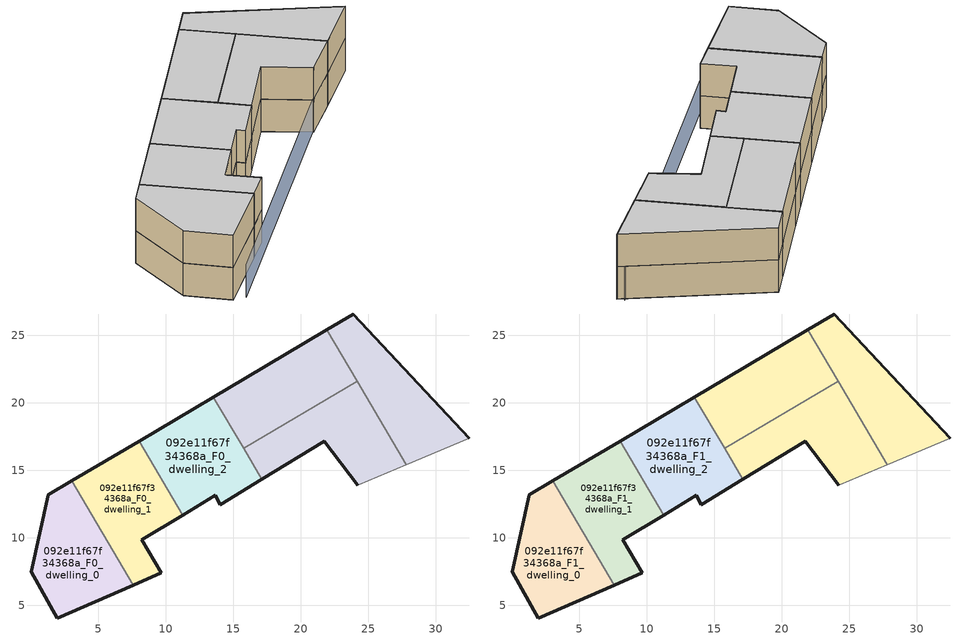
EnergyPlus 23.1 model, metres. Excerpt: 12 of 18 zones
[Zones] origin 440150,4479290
092e11f67f34368a_F0_dwelling_0
 floor ground (EU_floor_Construction): 7.56,6.48 3.01,14.21 1.28,13.19 0,7.46 1.94,4.05 z0
 wall outside (EU_wall_Construction): 7.56,6.48 1.94,4.05 0,7.46 1.28,13.19 3.01,14.21 z0:3
 wall to 092e11f67f34368a_F0_dwelling_1 (EU_wall_Construction): 3.01,14.21 7.56,6.48 z0:3
092e11f67f34368a_F0_dwelling_1
 floor ground (EU_floor_Construction): 9.67,7.39 8.2,9.86 11.23,11.68 8,17.16 3.01,14.21 7.56,6.48 z0
 wall outside (EU_wall_Construction): 3.01,14.21 8,17.16 / 11.23,11.68 8.2,9.86 9.67,7.39 7.56,6.48 z0:3
 wall to 092e11f67f34368a_F0_dwelling_2 (EU_wall_Construction): 8,17.16 11.23,11.68 z0:3
092e11f67f34368a_F0_dwelling_2
 floor ground (EU_floor_Construction): 17.09,14.33 13.51,20.41 8,17.16 11.23,11.68 13.66,13.13 14.01,12.45 z0
 wall outside (EU_wall_Construction): 8,17.16 13.51,20.41 / 17.09,14.33 14.01,12.45 13.66,13.13 11.23,11.68 z0:3
 wall to 092e11f67f34368a_F0_dwelling_3 (EU_wall_Construction): 13.51,20.41 15.75,16.61 z0:3
 wall to 092e11f67f34368a_F0_dwelling_4 (EU_wall_Construction): 15.75,16.61 17.09,14.33 z0:3
092e11f67f34368a_F0_dwelling_3
 floor ground (EU_floor_Construction): 32.49,17.37 23.89,26.57 21.92,25.4 27.82,15.4 z0; 24.18,21.58 21.92,25.4 15.89,21.81 13.51,20.41 15.75,16.61 z0
 wall outside (EU_wall_Construction): 13.51,20.41 15.89,21.81 21.92,25.4 z0:3
 wall to 092e11f67f34368a_F0_dwelling_4 (EU_wall_Construction): 24.18,21.58 15.75,16.61 z0:3
 wall to 092e11f67f34368a_F0_dwelling_5 (EU_wall_Construction): 21.92,25.4 24.18,21.58 z0:3
092e11f67f34368a_F0_dwelling_4
 floor ground (EU_floor_Construction): 32.49,17.37 23.89,26.57 21.92,25.4 27.82,15.4 z0; 27.82,15.4 24.18,21.58 15.75,16.61 17.09,14.33 21.73,17.14 24.19,13.88 24.27,13.91 z0
 wall outside (EU_wall_Construction): 24.19,13.88 21.73,17.14 17.09,14.33 z0:3
 wall adiabatic (EU_wall_Construction): 27.82,15.4 24.27,13.91 24.19,13.88 z0:3
 wall to 092e11f67f34368a_F0_dwelling_5 (EU_wall_Construction): 24.18,21.58 27.82,15.4 z0:3
092e11f67f34368a_F0_dwelling_5
 floor ground (EU_floor_Construction): 32.49,17.37 23.89,26.57 21.92,25.4 27.82,15.4 z0; 24.18,21.58 21.92,25.4 15.89,21.81 13.51,20.41 15.75,16.61 z0; 27.82,15.4 24.18,21.58 15.75,16.61 17.09,14.33 21.73,17.14 24.19,13.88 24.27,13.91 z0
 wall outside (EU_wall_Construction): 21.92,25.4 23.89,26.57 32.49,17.37 z0:3
 wall adiabatic (EU_wall_Construction): 32.49,17.37 27.82,15.4 z0:3
092e11f67f34368a_F1_dwelling_0
 floor to 092e11f67f34368a_F0_dwelling_0 (EU_floor_Construction): 7.56,6.48 3.01,14.21 1.28,13.19 0,7.46 1.94,4.05 z3
 wall outside (EU_wall_Construction): 7.56,6.48 1.94,4.05 0,7.46 1.28,13.19 3.01,14.21 z3:6
 wall to 092e11f67f34368a_F1_dwelling_1 (EU_wall_Construction): 3.01,14.21 7.56,6.48 z3:6
 ceiling to 092e11f67f34368a_F2_dwelling_0 (EU_floor_Construction): 3.01,14.21 7.56,6.48 1.94,4.05 0,7.46 1.28,13.19 z6
092e11f67f34368a_F1_dwelling_1
 floor to 092e11f67f34368a_F0_dwelling_1 (EU_floor_Construction): 9.67,7.39 8.2,9.86 11.23,11.68 8,17.16 3.01,14.21 7.56,6.48 z3
 wall outside (EU_wall_Construction): 3.01,14.21 8,17.16 / 11.23,11.68 8.2,9.86 9.67,7.39 7.56,6.48 z3:6
 wall to 092e11f67f34368a_F1_dwelling_2 (EU_wall_Construction): 8,17.16 11.23,11.68 z3:6
 ceiling to 092e11f67f34368a_F2_dwelling_1 (EU_floor_Construction): 8,17.16 11.23,11.68 8.2,9.86 9.67,7.39 7.56,6.48 3.01,14.21 z6
092e11f67f34368a_F1_dwelling_2
 floor to 092e11f67f34368a_F0_dwelling_2 (EU_floor_Construction): 17.09,14.33 13.51,20.41 8,17.16 11.23,11.68 13.66,13.13 14.01,12.45 z3
 wall outside (EU_wall_Construction): 8,17.16 13.51,20.41 / 17.09,14.33 14.01,12.45 13.66,13.13 11.23,11.68 z3:6
 wall to 092e11f67f34368a_F1_dwelling_3 (EU_wall_Construction): 13.51,20.41 15.75,16.61 z3:6
 wall to 092e11f67f34368a_F1_dwelling_4 (EU_wall_Construction): 15.75,16.61 17.09,14.33 z3:6
 ceiling to 092e11f67f34368a_F2_dwelling_2 (EU_floor_Construction): 13.51,20.41 17.09,14.33 14.01,12.45 13.66,13.13 11.23,11.68 8,17.16 z6
092e11f67f34368a_F1_dwelling_3
 floor adiabatic (EU_floor_Construction): 32.49,17.37 23.89,26.57 21.92,25.4 27.82,15.4 z3; 24.18,21.58 21.92,25.4 15.89,21.81 13.51,20.41 15.75,16.61 z3
 wall outside (EU_wall_Construction): 13.51,20.41 15.89,21.81 21.92,25.4 z3:6
 wall to 092e11f67f34368a_F1_dwelling_4 (EU_wall_Construction): 24.18,21.58 15.75,16.61 z3:6
 wall to 092e11f67f34368a_F1_dwelling_5 (EU_wall_Construction): 21.92,25.4 24.18,21.58 z3:6
 ceiling to 092e11f67f34368a_F2_dwelling_5 (EU_floor_Construction): 21.92,25.4 24.18,21.58 15.75,16.61 13.51,20.41 15.89,21.81 z6
 ceiling to 092e11f67f34368a_F2_dwelling_4 (EU_floor_Construction): 23.89,26.57 32.49,17.37 27.82,15.4 21.92,25.4 z6
092e11f67f34368a_F1_dwelling_4
 floor to 092e11f67f34368a_F0_dwelling_4 (EU_floor_Construction): 27.82,15.4 24.18,21.58 15.75,16.61 17.09,14.33 21.73,17.14 24.19,13.88 24.27,13.91 z3; 32.49,17.37 23.89,26.57 21.92,25.4 27.82,15.4 z3
 wall outside (EU_wall_Construction): 24.19,13.88 21.73,17.14 17.09,14.33 z3:6
 wall adiabatic (EU_wall_Construction): 27.82,15.4 24.27,13.91 24.19,13.88 z3:6
 wall to 092e11f67f34368a_F1_dwelling_5 (EU_wall_Construction): 24.18,21.58 27.82,15.4 z3:6
 ceiling to 092e11f67f34368a_F2_dwelling_4 (EU_floor_Construction): 24.18,21.58 27.82,15.4 24.27,13.91 24.19,13.88 21.73,17.14 17.09,14.33 15.75,16.61 z6; 23.89,26.57 32.49,17.37 27.82,15.4 21.92,25.4 z6
092e11f67f34368a_F1_dwelling_5
 floor to 092e11f67f34368a_F0_dwelling_5 (EU_floor_Construction): 32.49,17.37 23.89,26.57 21.92,25.4 27.82,15.4 z3; 24.18,21.58 21.92,25.4 15.89,21.81 13.51,20.41 15.75,16.61 z3
 floor adiabatic (EU_floor_Construction): 27.82,15.4 24.18,21.58 15.75,16.61 17.09,14.33 21.73,17.14 24.19,13.88 24.27,13.91 z3
 wall outside (EU_wall_Construction): 21.92,25.4 23.89,26.57 32.49,17.37 z3:6
 wall adiabatic (EU_wall_Construction): 32.49,17.37 27.82,15.4 z3:6
 ceiling to 092e11f67f34368a_F2_dwelling_5 (EU_floor_Construction): 21.92,25.4 24.18,21.58 15.75,16.61 13.51,20.41 15.89,21.81 z6; 23.89,26.57 32.49,17.37 27.82,15.4 21.92,25.4 z6
 ceiling to 092e11f67f34368a_F2_dwelling_4 (EU_floor_Construction): 24.18,21.58 27.82,15.4 24.27,13.91 24.19,13.88 21.73,17.14 17.09,14.33 15.75,16.61 z6
shading: 2.88,3.5 32.22,17.92 z0:3
[Building]
EU S2 Campaign: North Axis=0; Terrain=City; Solar Distribution=FullExterior
[Site:Location]
Madrid: Latitude=40.5; Longitude=-3.5; Time Zone=1; Elevation=609
[SizingPeriod:WeatherFileDays]
AnnualSizingPeriod: Begin Month=1; Begin Day of Month=1; End Month=12; End Day of Month=31; Day of Week for Start Day=Monday; Use Weather File Daylight Saving Period=No; Use Weather File Rain and Snow Indicators=No
[MATERIAL]
EU_InternalMass_Material: Roughness=MediumRough; Thickness=0.1; Conductivity=1; Density=1800; Specific Heat=900; Thermal Absorptance=0.9; Solar Absorptance=0.7; Visible Absorptance=0.7
[MATERIAL:NOMASS] Roughness=MediumRough; Thermal Absorptance=0.9; Solar Absorptance=0.7; Visible Absorptance=0.7
Name | Thermal Resistance
EU_wall_NoMass | 0.459673
EU_floor_NoMass | 0.788942
[CONSTRUCTION]
EU_wall_Construction: EU_wall_NoMass
EU_floor_Construction: EU_floor_NoMass
EU_InternalMass_Construction: EU_InternalMass_Material
[ZONE] Type=1; Multiplier=1; Ceiling Height=autocalculate; Floor Area=autocalculate; Part of Total Floor Area=Yes
Name | Volume
092e11f67f34368a_F0_dwelling_0 | 129.64
092e11f67f34368a_F1_dwelling_0 | 129.639
092e11f67f34368a_F0_dwelling_1; 092e11f67f34368a_F1_dwelling_1 | 129.654
092e11f67f34368a_F0_dwelling_2 | 129.646
092e11f67f34368a_F1_dwelling_2 | 129.647
092e11f67f34368a_F0_dwelling_3; 092e11f67f34368a_F1_dwelling_3; 092e11f67f34368a_F1_dwelling_4 | 259.306
092e11f67f34368a_F0_dwelling_4 | 259.305
092e11f67f34368a_F0_dwelling_5; 092e11f67f34368a_F1_dwelling_5 | 388.952
[INTERNALMASS] Construction=EU_InternalMass_Construction
Name | Zone or ZoneList | Surface Area
092e11f67f34368a_F0_dwelling_0_EU_InternalMass | 092e11f67f34368a_F0_dwelling_0 | 43.2133
092e11f67f34368a_F0_dwelling_1_EU_InternalMass | 092e11f67f34368a_F0_dwelling_1 | 43.218
092e11f67f34368a_F0_dwelling_2_EU_InternalMass | 092e11f67f34368a_F0_dwelling_2 | 43.2155
092e11f67f34368a_F0_dwelling_3_EU_InternalMass | 092e11f67f34368a_F0_dwelling_3 | 43.2139
092e11f67f34368a_F0_dwelling_4_EU_InternalMass | 092e11f67f34368a_F0_dwelling_4 | 43.2166
092e11f67f34368a_F0_dwelling_5_EU_InternalMass | 092e11f67f34368a_F0_dwelling_5 | 43.2195
092e11f67f34368a_F1_dwelling_0_EU_InternalMass | 092e11f67f34368a_F1_dwelling_0 | 43.2133
092e11f67f34368a_F1_dwelling_1_EU_InternalMass | 092e11f67f34368a_F1_dwelling_1 | 43.218
092e11f67f34368a_F1_dwelling_2_EU_InternalMass | 092e11f67f34368a_F1_dwelling_2 | 43.2155
092e11f67f34368a_F1_dwelling_3_EU_InternalMass | 092e11f67f34368a_F1_dwelling_3 | 43.2139
092e11f67f34368a_F1_dwelling_4_EU_InternalMass | 092e11f67f34368a_F1_dwelling_4 | 43.2166
092e11f67f34368a_F1_dwelling_5_EU_InternalMass | 092e11f67f34368a_F1_dwelling_5 | 43.2195
[OTHEREQUIPMENT] Fuel Type=Electricity; Design Level Calculation Method=Watts/Area; Power per Zone Floor Area=1; Fraction Latent=0; Fraction Radiant=0; Fraction Lost=0; Carbon Dioxide Generation Rate=0; EndUse Subcategory=EU_Step8_InternalGains
Name | Zone or ZoneList or Space or SpaceList | Schedule
EU_Step8_InternalGain_092e11f67f34368a_F0_dwelling_0_f000 | 092e11f67f34368a_F0_dwelling_0 | EU_Step8_GainSchedule_092e11f67f34368a_F0_dwelling_0_f000
EU_Step8_InternalGain_092e11f67f34368a_F0_dwelling_1_f000 | 092e11f67f34368a_F0_dwelling_1 | EU_Step8_GainSchedule_092e11f67f34368a_F0_dwelling_1_f000
EU_Step8_InternalGain_092e11f67f34368a_F0_dwelling_2_f000 | 092e11f67f34368a_F0_dwelling_2 | EU_Step8_GainSchedule_092e11f67f34368a_F0_dwelling_2_f000
EU_Step8_InternalGain_092e11f67f34368a_F0_dwelling_3_f000 | 092e11f67f34368a_F0_dwelling_3 | EU_Step8_GainSchedule_092e11f67f34368a_F0_dwelling_3_f000
EU_Step8_InternalGain_092e11f67f34368a_F0_dwelling_4_f000 | 092e11f67f34368a_F0_dwelling_4 | EU_Step8_GainSchedule_092e11f67f34368a_F0_dwelling_4_f000
EU_Step8_InternalGain_092e11f67f34368a_F0_dwelling_5_f000 | 092e11f67f34368a_F0_dwelling_5 | EU_Step8_GainSchedule_092e11f67f34368a_F0_dwelling_5_f000
EU_Step8_InternalGain_092e11f67f34368a_F1_dwelling_0_f000 | 092e11f67f34368a_F1_dwelling_0 | EU_Step8_GainSchedule_092e11f67f34368a_F1_dwelling_0_f000
EU_Step8_InternalGain_092e11f67f34368a_F1_dwelling_1_f000 | 092e11f67f34368a_F1_dwelling_1 | EU_Step8_GainSchedule_092e11f67f34368a_F1_dwelling_1_f000
EU_Step8_InternalGain_092e11f67f34368a_F1_dwelling_2_f000 | 092e11f67f34368a_F1_dwelling_2 | EU_Step8_GainSchedule_092e11f67f34368a_F1_dwelling_2_f000
EU_Step8_InternalGain_092e11f67f34368a_F1_dwelling_3_f000 | 092e11f67f34368a_F1_dwelling_3 | EU_Step8_GainSchedule_092e11f67f34368a_F1_dwelling_3_f000
EU_Step8_InternalGain_092e11f67f34368a_F1_dwelling_4_f000 | 092e11f67f34368a_F1_dwelling_4 | EU_Step8_GainSchedule_092e11f67f34368a_F1_dwelling_4_f000
EU_Step8_InternalGain_092e11f67f34368a_F1_dwelling_5_f000 | 092e11f67f34368a_F1_dwelling_5 | EU_Step8_GainSchedule_092e11f67f34368a_F1_dwelling_5_f000
[ZONEVENTILATION:DESIGNFLOWRATE] Schedule=EU_AlwaysOn; Design Flow Rate Calculation Method=AirChanges/Hour; Air Changes per Hour=0.719161; Ventilation Type=Natural; Fan Pressure Rise=0; Fan Total Efficiency=1; Constant Term Coefficient=1; Temperature Term Coefficient=0; Velocity Term Coefficient=0; Velocity Squared Term Coefficient=0; Minimum Indoor Temperature=-100; Maximum Indoor Temperature=100; Delta Temperature=-100; Minimum Outdoor Temperature=-100; Maximum Outdoor Temperature=100; Maximum Wind Speed=40
Name | Zone or ZoneList or Space or SpaceList
EU_ConstantAir_092e11f67f34368a_F0_dwelling_0 | 092e11f67f34368a_F0_dwelling_0
EU_ConstantAir_092e11f67f34368a_F0_dwelling_1 | 092e11f67f34368a_F0_dwelling_1
EU_ConstantAir_092e11f67f34368a_F0_dwelling_2 | 092e11f67f34368a_F0_dwelling_2
EU_ConstantAir_092e11f67f34368a_F0_dwelling_3 | 092e11f67f34368a_F0_dwelling_3
EU_ConstantAir_092e11f67f34368a_F0_dwelling_4 | 092e11f67f34368a_F0_dwelling_4
EU_ConstantAir_092e11f67f34368a_F0_dwelling_5 | 092e11f67f34368a_F0_dwelling_5
EU_ConstantAir_092e11f67f34368a_F1_dwelling_0 | 092e11f67f34368a_F1_dwelling_0
EU_ConstantAir_092e11f67f34368a_F1_dwelling_1 | 092e11f67f34368a_F1_dwelling_1
EU_ConstantAir_092e11f67f34368a_F1_dwelling_2 | 092e11f67f34368a_F1_dwelling_2
EU_ConstantAir_092e11f67f34368a_F1_dwelling_3 | 092e11f67f34368a_F1_dwelling_3
EU_ConstantAir_092e11f67f34368a_F1_dwelling_4 | 092e11f67f34368a_F1_dwelling_4
EU_ConstantAir_092e11f67f34368a_F1_dwelling_5 | 092e11f67f34368a_F1_dwelling_5
[HVACTEMPLATE:THERMOSTAT] Constant Heating Setpoint=20; Constant Cooling Setpoint=50
EU_HeatOnly_092e11f67f34368a_F0_dwelling_0; EU_HeatOnly_092e11f67f34368a_F0_dwelling_1; EU_HeatOnly_092e11f67f34368a_F0_dwelling_2; EU_HeatOnly_092e11f67f34368a_F0_dwelling_3; EU_HeatOnly_092e11f67f34368a_F0_dwelling_4; EU_HeatOnly_092e11f67f34368a_F0_dwelling_5; EU_HeatOnly_092e11f67f34368a_F1_dwelling_0; EU_HeatOnly_092e11f67f34368a_F1_dwelling_1; EU_HeatOnly_092e11f67f34368a_F1_dwelling_2; EU_HeatOnly_092e11f67f34368a_F1_dwelling_3; EU_HeatOnly_092e11f67f34368a_F1_dwelling_4; EU_HeatOnly_092e11f67f34368a_F1_dwelling_5; EU_HeatOnly_092e11f67f34368a_F2_dwelling_0; EU_HeatOnly_092e11f67f34368a_F2_dwelling_1; EU_HeatOnly_092e11f67f34368a_F2_dwelling_2; EU_HeatOnly_092e11f67f34368a_F2_dwelling_3; EU_HeatOnly_092e11f67f34368a_F2_dwelling_4; EU_HeatOnly_092e11f67f34368a_F2_dwelling_5
[HVACTEMPLATE:ZONE:IDEALLOADSAIRSYSTEM] System Availability Schedule=EU_AlwaysOn; Maximum Heating Supply Air Temperature=50; Minimum Cooling Supply Air Temperature=13; Maximum Heating Supply Air Humidity Ratio=0.0156; Minimum Cooling Supply Air Humidity Ratio=0.0077; Heating Limit=NoLimit; Cooling Limit=NoLimit; Heating Availability Schedule=EU_AlwaysOn; Cooling Availability Schedule=EU_CoolingOff; Dehumidification Control Type=ConstantSensibleHeatRatio; Cooling Sensible Heat Ratio=0.7; Dehumidification Setpoint=60; Humidification Control Type=None; Humidification Setpoint=30; Outdoor Air Method=None; Outdoor Air Flow Rate per Person=0.00944; Outdoor Air Flow Rate per Zone Floor Area=0; Outdoor Air Flow Rate per Zone=0; Demand Controlled Ventilation Type=None; Outdoor Air Economizer Type=NoEconomizer; Heat Recovery Type=None; Sensible Heat Recovery Effectiveness=0.7; Latent Heat Recovery Effectiveness=0.65
Name | Template Thermostat
092e11f67f34368a_F0_dwelling_0 | EU_HeatOnly_092e11f67f34368a_F0_dwelling_0
092e11f67f34368a_F0_dwelling_1 | EU_HeatOnly_092e11f67f34368a_F0_dwelling_1
092e11f67f34368a_F0_dwelling_2 | EU_HeatOnly_092e11f67f34368a_F0_dwelling_2
092e11f67f34368a_F0_dwelling_3 | EU_HeatOnly_092e11f67f34368a_F0_dwelling_3
092e11f67f34368a_F0_dwelling_4 | EU_HeatOnly_092e11f67f34368a_F0_dwelling_4
092e11f67f34368a_F0_dwelling_5 | EU_HeatOnly_092e11f67f34368a_F0_dwelling_5
092e11f67f34368a_F1_dwelling_0 | EU_HeatOnly_092e11f67f34368a_F1_dwelling_0
092e11f67f34368a_F1_dwelling_1 | EU_HeatOnly_092e11f67f34368a_F1_dwelling_1
092e11f67f34368a_F1_dwelling_2 | EU_HeatOnly_092e11f67f34368a_F1_dwelling_2
092e11f67f34368a_F1_dwelling_3 | EU_HeatOnly_092e11f67f34368a_F1_dwelling_3
092e11f67f34368a_F1_dwelling_4 | EU_HeatOnly_092e11f67f34368a_F1_dwelling_4
092e11f67f34368a_F1_dwelling_5 | EU_HeatOnly_092e11f67f34368a_F1_dwelling_5
[SIZING:ZONE] Zone Cooling Design Supply Air Temperature Input Method=SupplyAirTemperature; Zone Cooling Design Supply Air Temperature=13; Zone Heating Design Supply Air Temperature Input Method=SupplyAirTemperature; Zone Heating Design Supply Air Temperature=50; Zone Cooling Design Supply Air Humidity Ratio=0.008; Zone Heating Design Supply Air Humidity Ratio=0.008; Cooling Design Air Flow Method=DesignDay; Cooling Design Air Flow Rate=0; Cooling Minimum Air Flow per Zone Floor Area=0.000762; Cooling Minimum Air Flow=0; Cooling Minimum Air Flow Fraction=0.2; Heating Design Air Flow Method=DesignDay; Heating Design Air Flow Rate=0; Heating Maximum Air Flow per Zone Floor Area=0.002032; Heating Maximum Air Flow=0.141576; Heating Maximum Air Flow Fraction=0.3; Account for Dedicated Outdoor Air System=No; Dedicated Outdoor Air System Control Strategy=NeutralSupplyAir; Dedicated Outdoor Air Low Setpoint Temperature for Design=autosize; Dedicated Outdoor Air High Setpoint Temperature for Design=autosize; Zone Load Sizing Method=Sensible Load Only No Latent Load; Zone Latent Cooling Design Supply Air Humidity Ratio Input Method=HumidityRatioDifference; Zone Cooling Design Supply Air Humidity Ratio Difference=0.005; Zone Latent Heating Design Supply Air Humidity Ratio Input Method=HumidityRatioDifference; Zone Humidification Design Supply Air Humidity Ratio Difference=0.005
092e11f67f34368a_F0_dwelling_0; 092e11f67f34368a_F0_dwelling_1; 092e11f67f34368a_F0_dwelling_2; 092e11f67f34368a_F0_dwelling_3; 092e11f67f34368a_F0_dwelling_4; 092e11f67f34368a_F0_dwelling_5; 092e11f67f34368a_F1_dwelling_0; 092e11f67f34368a_F1_dwelling_1; 092e11f67f34368a_F1_dwelling_2; 092e11f67f34368a_F1_dwelling_3; 092e11f67f34368a_F1_dwelling_4; 092e11f67f34368a_F1_dwelling_5
[SCHEDULE:CONSTANT]
Name | Hourly Value
EU_AlwaysOn | 1
EU_CoolingOff | 0
[SCHEDULE:FILE] Column Number=1; Rows to Skip at Top=0; Number of Hours of Data=8760; Column Separator=Comma; Interpolate to Timestep=No; Minutes per Item=60; Adjust Schedule for Daylight Savings=Yes
Name | File
EU_Step8_GainSchedule_092e11f67f34368a_F0_dwelling_0_f000 | ../../schedules/092e11f67f34368a/092e11f67f34368a_F0_dwelling_0_f000_gain.csv
EU_Step8_GainSchedule_092e11f67f34368a_F0_dwelling_1_f000 | ../../schedules/092e11f67f34368a/092e11f67f34368a_F0_dwelling_1_f000_gain.csv
EU_Step8_GainSchedule_092e11f67f34368a_F0_dwelling_2_f000 | ../../schedules/092e11f67f34368a/092e11f67f34368a_F0_dwelling_2_f000_gain.csv
EU_Step8_GainSchedule_092e11f67f34368a_F0_dwelling_3_f000 | ../../schedules/092e11f67f34368a/092e11f67f34368a_F0_dwelling_3_f000_gain.csv
EU_Step8_GainSchedule_092e11f67f34368a_F0_dwelling_4_f000 | ../../schedules/092e11f67f34368a/092e11f67f34368a_F0_dwelling_4_f000_gain.csv
EU_Step8_GainSchedule_092e11f67f34368a_F0_dwelling_5_f000 | ../../schedules/092e11f67f34368a/092e11f67f34368a_F0_dwelling_5_f000_gain.csv
EU_Step8_GainSchedule_092e11f67f34368a_F1_dwelling_0_f000 | ../../schedules/092e11f67f34368a/092e11f67f34368a_F1_dwelling_0_f000_gain.csv
EU_Step8_GainSchedule_092e11f67f34368a_F1_dwelling_1_f000 | ../../schedules/092e11f67f34368a/092e11f67f34368a_F1_dwelling_1_f000_gain.csv
EU_Step8_GainSchedule_092e11f67f34368a_F1_dwelling_2_f000 | ../../schedules/092e11f67f34368a/092e11f67f34368a_F1_dwelling_2_f000_gain.csv
EU_Step8_GainSchedule_092e11f67f34368a_F1_dwelling_3_f000 | ../../schedules/092e11f67f34368a/092e11f67f34368a_F1_dwelling_3_f000_gain.csv
EU_Step8_GainSchedule_092e11f67f34368a_F1_dwelling_4_f000 | ../../schedules/092e11f67f34368a/092e11f67f34368a_F1_dwelling_4_f000_gain.csv
EU_Step8_GainSchedule_092e11f67f34368a_F1_dwelling_5_f000 | ../../schedules/092e11f67f34368a/092e11f67f34368a_F1_dwelling_5_f000_gain.csv
